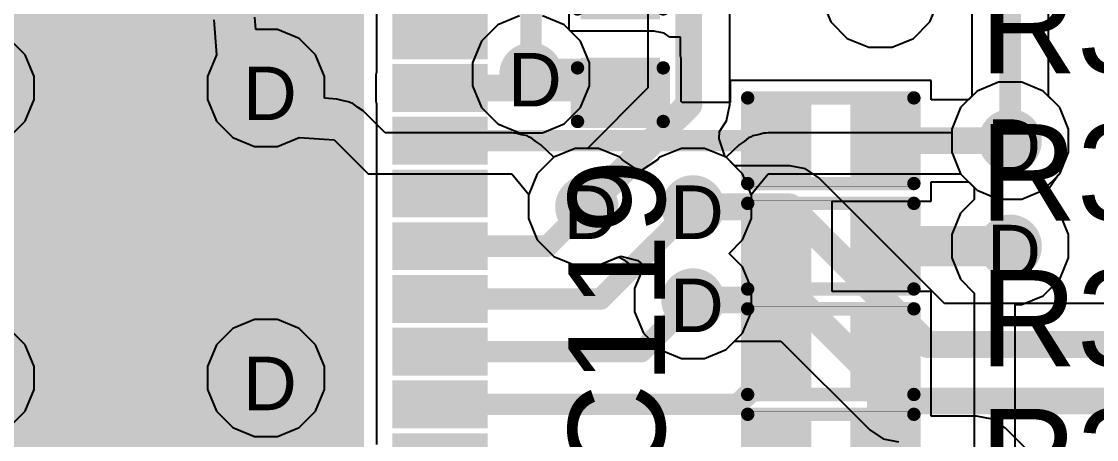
# Model space of a CAD drawing. Header units: inches. Extents: x -11 to 5428, y 0 to 5423.
# Drawn here: x 202.64 to 212.83, y 40.27 to 44.24 of the extents above; entities that cross this region are included whole.
import ezdxf

# ---------------------------------------------------------------- set-up
doc = ezdxf.new("R2010")
doc.units = ezdxf.units.IN
for name, color, linetype in [('Bottom Layer', 5, 'Continuous'), ('Drill Drawing', 1, 'Continuous'), ('GND', 16, 'Continuous'), ('PWR', 76, 'Continuous'), ('Top Layer', 1, 'Continuous'), ('Top Overlay', 2, 'Continuous'), ('Top Paste', 8, 'Continuous'), ('Top Solder', 216, 'Continuous'), ('Via Holes', 16, 'Continuous')]:
    doc.layers.add(name, color=color, linetype=linetype)
doc.styles.add('Arial', font='', dxfattribs={"height": 0.2})
doc.styles.get('Arial').set_extended_font_data('Arial')

# ---------------------------------------------------------------- blocks, each defined once
blk = doc.blocks.new('C___0402_309')
at = {"layer": 'Top Layer'}
for points in [[(-0.698, -0.318), (-0.698, 0.318), (-0.241, 0.318), (-0.241, -0.318)], [(0.241, -0.318), (0.241, 0.318), (0.699, 0.318), (0.699, -0.318)]]:
    blk.add_hatch(color=1, dxfattribs=at).paths.add_polyline_path(points)
at = {"layer": 'Top Paste'}
for points in [[(-0.698, -0.318), (-0.698, 0.318), (-0.241, 0.318), (-0.241, -0.318)], [(0.241, -0.318), (0.241, 0.318), (0.699, 0.318), (0.699, -0.318)]]:
    blk.add_hatch(color=8, dxfattribs=at).paths.add_polyline_path(points)
at = {"layer": 'Top Solder'}
for points in [[(-0.758, -0.377), (-0.758, 0.377), (-0.181, 0.377), (-0.181, -0.377)], [(0.181, -0.377), (0.181, 0.377), (0.759, 0.377), (0.759, -0.377)]]:
    blk.add_hatch(color=216, dxfattribs=at).paths.add_polyline_path(points)
at = {"layer": 'Top Overlay'}
for points in [[(-0.787, 0.406, 0.127, 0.127, 0), (-0.279, 0.406, 0.127, 0.127, 0)], [(-0.787, 0.406, 0.127, 0.127, 0), (-0.787, -0.406, 0.127, 0.127, 0)], [(0.279, 0.406, 0.127, 0.127, 0), (0.787, 0.406, 0.127, 0.127, 0)], [(0.787, 0.406, 0.127, 0.127, 0), (0.787, -0.406, 0.127, 0.127, 0)], [(-0.787, -0.406, 0.127, 0.127, 0), (-0.279, -0.406, 0.127, 0.127, 0)], [(0.279, -0.406, 0.127, 0.127, 0), (0.787, -0.406, 0.127, 0.127, 0)]]:
    blk.add_lwpolyline(points, format="xyseb", dxfattribs=at)
for points in [[(-0.819, 0.406, 0.0635, 0.0635, 1), (-0.756, 0.406, 0.0635, 0.0635, 1)], [(-0.819, 0.406, 0.0635, 0.0635, 1), (-0.756, 0.406, 0.0635, 0.0635, 1)], [(-0.311, 0.406, 0.0635, 0.0635, 1), (-0.248, 0.406, 0.0635, 0.0635, 1)], [(0.248, 0.406, 0.0635, 0.0635, 1), (0.311, 0.406, 0.0635, 0.0635, 1)], [(0.756, 0.406, 0.0635, 0.0635, 1), (0.819, 0.406, 0.0635, 0.0635, 1)], [(0.756, 0.406, 0.0635, 0.0635, 1), (0.819, 0.406, 0.0635, 0.0635, 1)], [(-0.819, -0.406, 0.0635, 0.0635, 1), (-0.756, -0.406, 0.0635, 0.0635, 1)], [(-0.819, -0.406, 0.0635, 0.0635, 1), (-0.756, -0.406, 0.0635, 0.0635, 1)], [(-0.311, -0.406, 0.0635, 0.0635, 1), (-0.248, -0.406, 0.0635, 0.0635, 1)], [(0.248, -0.406, 0.0635, 0.0635, 1), (0.311, -0.406, 0.0635, 0.0635, 1)], [(0.756, -0.406, 0.0635, 0.0635, 1), (0.819, -0.406, 0.0635, 0.0635, 1)], [(0.756, -0.406, 0.0635, 0.0635, 1), (0.819, -0.406, 0.0635, 0.0635, 1)]]:
    blk.add_lwpolyline(points, format="xyseb", close=True, dxfattribs=at)
blk = doc.blocks.new('R___0402_343')
at = {"layer": 'Top Layer'}
for points in [[(-0.699, -0.318), (-0.699, 0.317), (-0.241, 0.317), (-0.241, -0.318)], [(0.241, -0.318), (0.241, 0.317), (0.699, 0.317), (0.699, -0.318)]]:
    blk.add_hatch(color=1, dxfattribs=at).paths.add_polyline_path(points)
at = {"layer": 'Top Paste'}
for points in [[(-0.699, -0.318), (-0.699, 0.317), (-0.241, 0.317), (-0.241, -0.318)], [(0.241, -0.318), (0.241, 0.317), (0.699, 0.317), (0.699, -0.318)]]:
    blk.add_hatch(color=8, dxfattribs=at).paths.add_polyline_path(points)
at = {"layer": 'Top Solder'}
for points in [[(-0.754, -0.373), (-0.754, 0.372), (-0.186, 0.372), (-0.186, -0.373)], [(0.186, -0.373), (0.186, 0.372), (0.754, 0.372), (0.754, -0.373)]]:
    blk.add_hatch(color=216, dxfattribs=at).paths.add_polyline_path(points)
at = {"layer": 'Top Overlay'}
for points in [[(0.787, 0.406, 0.127, 0.127, 0), (-0.787, 0.406, 0.127, 0.127, 0)], [(-0.787, 0.406, 0.127, 0.127, 0), (-0.787, -0.406, 0.127, 0.127, 0)], [(0.787, 0.406, 0.127, 0.127, 0), (0.787, -0.406, 0.127, 0.127, 0)], [(0.787, -0.406, 0.127, 0.127, 0), (-0.787, -0.406, 0.127, 0.127, 0)], [(0.813, -0.432, 0.00323, 0.00323, 0), (-0.813, -0.432, 0.00323, 0.00323, 0)]]:
    blk.add_lwpolyline(points, format="xyseb", dxfattribs=at)
for points in [[(-0.819, 0.406, 0.0635, 0.0635, 1), (-0.756, 0.406, 0.0635, 0.0635, 1)], [(-0.819, 0.406, 0.0635, 0.0635, 1), (-0.756, 0.406, 0.0635, 0.0635, 1)], [(0.756, 0.406, 0.0635, 0.0635, 1), (0.819, 0.406, 0.0635, 0.0635, 1)], [(0.756, 0.406, 0.0635, 0.0635, 1), (0.819, 0.406, 0.0635, 0.0635, 1)], [(-0.819, -0.406, 0.0635, 0.0635, 1), (-0.756, -0.406, 0.0635, 0.0635, 1)], [(-0.819, -0.406, 0.0635, 0.0635, 1), (-0.756, -0.406, 0.0635, 0.0635, 1)], [(0.756, -0.406, 0.0635, 0.0635, 1), (0.819, -0.406, 0.0635, 0.0635, 1)], [(0.756, -0.406, 0.0635, 0.0635, 1), (0.819, -0.406, 0.0635, 0.0635, 1)], [(-0.814, -0.432, 0.00161, 0.00161, 1), (-0.812, -0.432, 0.00161, 0.00161, 1)], [(0.812, -0.432, 0.00161, 0.00161, 1), (0.814, -0.432, 0.00161, 0.00161, 1)]]:
    blk.add_lwpolyline(points, format="xyseb", close=True, dxfattribs=at)
blk = doc.blocks.new('R___0402_346')
at = {"layer": 'Top Layer'}
for points in [[(-0.699, -0.318), (-0.699, 0.318), (-0.241, 0.318), (-0.241, -0.318)], [(0.241, -0.318), (0.241, 0.318), (0.699, 0.318), (0.699, -0.318)]]:
    blk.add_hatch(color=1, dxfattribs=at).paths.add_polyline_path(points)
at = {"layer": 'Top Paste'}
for points in [[(-0.699, -0.318), (-0.699, 0.318), (-0.241, 0.318), (-0.241, -0.318)], [(0.241, -0.318), (0.241, 0.318), (0.699, 0.318), (0.699, -0.318)]]:
    blk.add_hatch(color=8, dxfattribs=at).paths.add_polyline_path(points)
at = {"layer": 'Top Solder'}
for points in [[(-0.754, -0.373), (-0.754, 0.373), (-0.186, 0.373), (-0.186, -0.373)], [(0.186, -0.373), (0.186, 0.373), (0.754, 0.373), (0.754, -0.373)]]:
    blk.add_hatch(color=216, dxfattribs=at).paths.add_polyline_path(points)
at = {"layer": 'Top Overlay'}
for points in [[(0.787, 0.406, 0.127, 0.127, 0), (-0.787, 0.406, 0.127, 0.127, 0)], [(-0.787, 0.406, 0.127, 0.127, 0), (-0.787, -0.406, 0.127, 0.127, 0)], [(0.787, 0.406, 0.127, 0.127, 0), (0.787, -0.406, 0.127, 0.127, 0)], [(0.787, -0.406, 0.127, 0.127, 0), (-0.787, -0.406, 0.127, 0.127, 0)], [(0.813, -0.432, 0.00323, 0.00323, 0), (-0.813, -0.432, 0.00323, 0.00323, 0)]]:
    blk.add_lwpolyline(points, format="xyseb", dxfattribs=at)
for points in [[(-0.819, 0.406, 0.0635, 0.0635, 1), (-0.756, 0.406, 0.0635, 0.0635, 1)], [(-0.819, 0.406, 0.0635, 0.0635, 1), (-0.756, 0.406, 0.0635, 0.0635, 1)], [(0.756, 0.406, 0.0635, 0.0635, 1), (0.819, 0.406, 0.0635, 0.0635, 1)], [(0.756, 0.406, 0.0635, 0.0635, 1), (0.819, 0.406, 0.0635, 0.0635, 1)], [(-0.819, -0.406, 0.0635, 0.0635, 1), (-0.756, -0.406, 0.0635, 0.0635, 1)], [(-0.819, -0.406, 0.0635, 0.0635, 1), (-0.756, -0.406, 0.0635, 0.0635, 1)], [(0.756, -0.406, 0.0635, 0.0635, 1), (0.819, -0.406, 0.0635, 0.0635, 1)], [(0.756, -0.406, 0.0635, 0.0635, 1), (0.819, -0.406, 0.0635, 0.0635, 1)], [(-0.814, -0.432, 0.00161, 0.00161, 1), (-0.812, -0.432, 0.00161, 0.00161, 1)], [(0.812, -0.432, 0.00161, 0.00161, 1), (0.814, -0.432, 0.00161, 0.00161, 1)]]:
    blk.add_lwpolyline(points, format="xyseb", close=True, dxfattribs=at)
blk = doc.blocks.new('R___0402_347')
at = {"layer": 'Top Layer'}
for points in [[(-0.699, -0.317), (-0.699, 0.318), (-0.241, 0.318), (-0.241, -0.317)], [(0.241, -0.317), (0.241, 0.318), (0.699, 0.318), (0.699, -0.317)]]:
    blk.add_hatch(color=1, dxfattribs=at).paths.add_polyline_path(points)
at = {"layer": 'Top Paste'}
for points in [[(-0.699, -0.317), (-0.699, 0.318), (-0.241, 0.318), (-0.241, -0.317)], [(0.241, -0.317), (0.241, 0.318), (0.699, 0.318), (0.699, -0.317)]]:
    blk.add_hatch(color=8, dxfattribs=at).paths.add_polyline_path(points)
at = {"layer": 'Top Solder'}
for points in [[(-0.754, -0.372), (-0.754, 0.373), (-0.186, 0.373), (-0.186, -0.372)], [(0.186, -0.372), (0.186, 0.373), (0.754, 0.373), (0.754, -0.372)]]:
    blk.add_hatch(color=216, dxfattribs=at).paths.add_polyline_path(points)
at = {"layer": 'Top Overlay'}
for points in [[(0.787, 0.406, 0.127, 0.127, 0), (-0.787, 0.406, 0.127, 0.127, 0)], [(-0.787, 0.406, 0.127, 0.127, 0), (-0.787, -0.406, 0.127, 0.127, 0)], [(0.787, 0.406, 0.127, 0.127, 0), (0.787, -0.406, 0.127, 0.127, 0)], [(0.787, -0.406, 0.127, 0.127, 0), (-0.787, -0.406, 0.127, 0.127, 0)], [(0.813, -0.432, 0.00323, 0.00323, 0), (-0.813, -0.432, 0.00323, 0.00323, 0)]]:
    blk.add_lwpolyline(points, format="xyseb", dxfattribs=at)
for points in [[(-0.819, 0.406, 0.0635, 0.0635, 1), (-0.756, 0.406, 0.0635, 0.0635, 1)], [(-0.819, 0.406, 0.0635, 0.0635, 1), (-0.756, 0.406, 0.0635, 0.0635, 1)], [(0.756, 0.406, 0.0635, 0.0635, 1), (0.819, 0.406, 0.0635, 0.0635, 1)], [(0.756, 0.406, 0.0635, 0.0635, 1), (0.819, 0.406, 0.0635, 0.0635, 1)], [(-0.819, -0.406, 0.0635, 0.0635, 1), (-0.756, -0.406, 0.0635, 0.0635, 1)], [(-0.819, -0.406, 0.0635, 0.0635, 1), (-0.756, -0.406, 0.0635, 0.0635, 1)], [(0.756, -0.406, 0.0635, 0.0635, 1), (0.819, -0.406, 0.0635, 0.0635, 1)], [(0.756, -0.406, 0.0635, 0.0635, 1), (0.819, -0.406, 0.0635, 0.0635, 1)], [(-0.814, -0.432, 0.00161, 0.00161, 1), (-0.812, -0.432, 0.00161, 0.00161, 1)], [(0.812, -0.432, 0.00161, 0.00161, 1), (0.814, -0.432, 0.00161, 0.00161, 1)]]:
    blk.add_lwpolyline(points, format="xyseb", close=True, dxfattribs=at)
blk = doc.blocks.new('R___0402_358')
at = {"layer": 'Top Layer'}
for points in [[(-0.699, -0.318), (-0.699, 0.317), (-0.241, 0.317), (-0.241, -0.318)], [(0.241, -0.318), (0.241, 0.317), (0.699, 0.317), (0.699, -0.318)]]:
    blk.add_hatch(color=1, dxfattribs=at).paths.add_polyline_path(points)
at = {"layer": 'Top Paste'}
for points in [[(-0.699, -0.318), (-0.699, 0.317), (-0.241, 0.317), (-0.241, -0.318)], [(0.241, -0.318), (0.241, 0.317), (0.699, 0.317), (0.699, -0.318)]]:
    blk.add_hatch(color=8, dxfattribs=at).paths.add_polyline_path(points)
at = {"layer": 'Top Solder'}
for points in [[(-0.754, -0.373), (-0.754, 0.372), (-0.186, 0.372), (-0.186, -0.373)], [(0.186, -0.373), (0.186, 0.372), (0.754, 0.372), (0.754, -0.373)]]:
    blk.add_hatch(color=216, dxfattribs=at).paths.add_polyline_path(points)
at = {"layer": 'Top Overlay'}
for points in [[(-0.787, 0.406, 0.127, 0.127, 0), (0.787, 0.406, 0.127, 0.127, 0)], [(-0.787, -0.406, 0.127, 0.127, 0), (-0.787, 0.406, 0.127, 0.127, 0)], [(0.787, -0.406, 0.127, 0.127, 0), (0.787, 0.406, 0.127, 0.127, 0)], [(-0.787, -0.406, 0.127, 0.127, 0), (0.787, -0.406, 0.127, 0.127, 0)], [(-0.813, -0.432, 0.00323, 0.00323, 0), (0.813, -0.432, 0.00323, 0.00323, 0)]]:
    blk.add_lwpolyline(points, format="xyseb", dxfattribs=at)
for points in [[(-0.819, 0.406, 0.0635, 0.0635, 1), (-0.756, 0.406, 0.0635, 0.0635, 1)], [(-0.819, 0.406, 0.0635, 0.0635, 1), (-0.756, 0.406, 0.0635, 0.0635, 1)], [(0.756, 0.406, 0.0635, 0.0635, 1), (0.819, 0.406, 0.0635, 0.0635, 1)], [(0.756, 0.406, 0.0635, 0.0635, 1), (0.819, 0.406, 0.0635, 0.0635, 1)], [(-0.819, -0.406, 0.0635, 0.0635, 1), (-0.756, -0.406, 0.0635, 0.0635, 1)], [(-0.819, -0.406, 0.0635, 0.0635, 1), (-0.756, -0.406, 0.0635, 0.0635, 1)], [(0.756, -0.406, 0.0635, 0.0635, 1), (0.819, -0.406, 0.0635, 0.0635, 1)], [(0.756, -0.406, 0.0635, 0.0635, 1), (0.819, -0.406, 0.0635, 0.0635, 1)], [(-0.814, -0.432, 0.00161, 0.00161, 1), (-0.812, -0.432, 0.00161, 0.00161, 1)], [(0.812, -0.432, 0.00161, 0.00161, 1), (0.814, -0.432, 0.00161, 0.00161, 1)]]:
    blk.add_lwpolyline(points, format="xyseb", close=True, dxfattribs=at)
blk = doc.blocks.new('QFN_64_EP_9_9__363')
at = {"layer": 'Top Layer'}
for points in [[(3.575, -3.575), (-3.575, -3.575), (-3.575, 3.575), (3.575, 3.575)], [(-4.75, 0.375), (-4.05, 0.375), (-4.05, 0.125), (-4.75, 0.125)], [(-4.75, -0.125), (-4.05, -0.125), (-4.05, -0.375), (-4.75, -0.375)], [(-4.75, -0.625), (-4.05, -0.625), (-4.05, -0.875), (-4.75, -0.875)], [(-4.75, -1.125), (-4.05, -1.125), (-4.05, -1.375), (-4.75, -1.375)], [(-4.75, -1.625), (-4.05, -1.625), (-4.05, -1.875), (-4.75, -1.875)], [(-4.75, -2.125), (-4.05, -2.125), (-4.05, -2.375), (-4.75, -2.375)], [(-4.75, -2.625), (-4.05, -2.625), (-4.05, -2.875), (-4.75, -2.875)], [(-4.75, -3.125), (-4.05, -3.125), (-4.05, -3.375), (-4.75, -3.375)]]:
    blk.add_hatch(color=1, dxfattribs=at).paths.add_polyline_path(points)
at = {"layer": 'Top Paste'}
for points in [[(3.575, -3.575), (-3.575, -3.575), (-3.575, 3.575), (3.575, 3.575)], [(-4.75, 0.375), (-4.05, 0.375), (-4.05, 0.125), (-4.75, 0.125)], [(-4.75, -0.125), (-4.05, -0.125), (-4.05, -0.375), (-4.75, -0.375)], [(-4.75, -0.625), (-4.05, -0.625), (-4.05, -0.875), (-4.75, -0.875)], [(-4.75, -1.125), (-4.05, -1.125), (-4.05, -1.375), (-4.75, -1.375)], [(-4.75, -1.625), (-4.05, -1.625), (-4.05, -1.875), (-4.75, -1.875)], [(-4.75, -2.125), (-4.05, -2.125), (-4.05, -2.375), (-4.75, -2.375)], [(-4.75, -2.625), (-4.05, -2.625), (-4.05, -2.875), (-4.75, -2.875)], [(-4.75, -3.125), (-4.05, -3.125), (-4.05, -3.375), (-4.75, -3.375)]]:
    blk.add_hatch(color=8, dxfattribs=at).paths.add_polyline_path(points)
at = {"layer": 'Top Solder'}
for points in [[(3.677, -3.677), (-3.677, -3.677), (-3.677, 3.677), (3.677, 3.677)], [(-4.852, 0.977), (-3.948, 0.977), (-3.948, 0.523), (-4.852, 0.523)], [(-4.852, 0.477), (-3.948, 0.477), (-3.948, 0.023), (-4.852, 0.023)], [(-4.852, -0.023), (-3.948, -0.023), (-3.948, -0.477), (-4.852, -0.477)], [(-4.852, -0.523), (-3.948, -0.523), (-3.948, -0.977), (-4.852, -0.977)], [(-4.852, -1.023), (-3.948, -1.023), (-3.948, -1.477), (-4.852, -1.477)], [(-4.852, -1.523), (-3.948, -1.523), (-3.948, -1.977), (-4.852, -1.977)], [(-4.852, -2.023), (-3.948, -2.023), (-3.948, -2.477), (-4.852, -2.477)], [(-4.852, -2.523), (-3.948, -2.523), (-3.948, -2.977), (-4.852, -2.977)], [(-4.852, -3.023), (-3.948, -3.023), (-3.948, -3.477), (-4.852, -3.477)]]:
    blk.add_hatch(color=216, dxfattribs=at).paths.add_polyline_path(points)

msp = doc.modelspace()

# ---------------------------------------------------------------- hatches: boundary and pattern name
at = {"layer": 'Bottom Layer'}
h = msp.add_hatch(color=5, dxfattribs=at)
edge = h.paths.add_edge_path()
edge.add_arc((207.468, 43.737), 0.3, 0, 360)
h = msp.add_hatch(color=5, dxfattribs=at)
edge = h.paths.add_edge_path()
edge.add_arc((204.957, 43.607), 0.3, 0, 360)
h = msp.add_hatch(color=5, dxfattribs=at)
edge = h.paths.add_edge_path()
edge.add_arc((212.009, 43.107), 0.3, 0, 360)
h = msp.add_hatch(color=5, dxfattribs=at)
edge = h.paths.add_edge_path()
edge.add_arc((207.997, 42.48), 0.3, 0, 360)
h = msp.add_hatch(color=5, dxfattribs=at)
edge = h.paths.add_edge_path()
edge.add_arc((209.003, 42.48), 0.3, 0, 360)
h = msp.add_hatch(color=5, dxfattribs=at)
edge = h.paths.add_edge_path()
edge.add_arc((212.009, 42.107), 0.3, 0, 360)
h = msp.add_hatch(color=5, dxfattribs=at)
edge = h.paths.add_edge_path()
edge.add_arc((209.003, 41.597), 0.3, 0, 360)
h = msp.add_hatch(color=5, dxfattribs=at)
edge = h.paths.add_edge_path()
edge.add_arc((204.957, 40.857), 0.3, 0, 360)
at = {"layer": 'GND'}
h = msp.add_hatch(color=16, dxfattribs=at)
edge = h.paths.add_edge_path()
edge.add_arc((207.468, 43.737), 0.3, 0, 360)
h = msp.add_hatch(color=16, dxfattribs=at)
edge = h.paths.add_edge_path()
edge.add_arc((204.957, 43.607), 0.3, 0, 360)
h = msp.add_hatch(color=16, dxfattribs=at)
edge = h.paths.add_edge_path()
edge.add_arc((212.009, 43.107), 0.3, 0, 360)
h = msp.add_hatch(color=16, dxfattribs=at)
edge = h.paths.add_edge_path()
edge.add_arc((207.997, 42.48), 0.3, 0, 360)
h = msp.add_hatch(color=16, dxfattribs=at)
edge = h.paths.add_edge_path()
edge.add_arc((209.003, 42.48), 0.3, 0, 360)
h = msp.add_hatch(color=16, dxfattribs=at)
edge = h.paths.add_edge_path()
edge.add_arc((212.009, 42.107), 0.3, 0, 360)
h = msp.add_hatch(color=16, dxfattribs=at)
edge = h.paths.add_edge_path()
edge.add_arc((209.003, 41.597), 0.3, 0, 360)
h = msp.add_hatch(color=16, dxfattribs=at)
edge = h.paths.add_edge_path()
edge.add_arc((204.957, 40.857), 0.3, 0, 360)
at = {"layer": 'PWR'}
h = msp.add_hatch(color=76, dxfattribs=at)
edge = h.paths.add_edge_path()
edge.add_arc((207.468, 43.737), 0.3, 0, 360)
h = msp.add_hatch(color=76, dxfattribs=at)
edge = h.paths.add_edge_path()
edge.add_arc((204.957, 43.607), 0.3, 0, 360)
h = msp.add_hatch(color=76, dxfattribs=at)
edge = h.paths.add_edge_path()
edge.add_arc((212.009, 43.107), 0.3, 0, 360)
h = msp.add_hatch(color=76, dxfattribs=at)
edge = h.paths.add_edge_path()
edge.add_arc((207.997, 42.48), 0.3, 0, 360)
h = msp.add_hatch(color=76, dxfattribs=at)
edge = h.paths.add_edge_path()
edge.add_arc((209.003, 42.48), 0.3, 0, 360)
h = msp.add_hatch(color=76, dxfattribs=at)
edge = h.paths.add_edge_path()
edge.add_arc((212.009, 42.107), 0.3, 0, 360)
h = msp.add_hatch(color=76, dxfattribs=at)
edge = h.paths.add_edge_path()
edge.add_arc((209.003, 41.597), 0.3, 0, 360)
h = msp.add_hatch(color=76, dxfattribs=at)
edge = h.paths.add_edge_path()
edge.add_arc((204.957, 40.857), 0.3, 0, 360)
at = {"layer": 'Top Layer'}
h = msp.add_hatch(color=1, dxfattribs=at)
edge = h.paths.add_edge_path()
edge.add_arc((207.468, 43.737), 0.3, 0, 360)
h = msp.add_hatch(color=1, dxfattribs=at)
edge = h.paths.add_edge_path()
edge.add_arc((204.957, 43.607), 0.3, 0, 360)
for points in [[(207.227, 43.48), (208.632, 43.48), (208.632, 43.886), (207.227, 43.886)], [(207.232, 43.482), (208.493, 43.482), (208.493, 43.886), (207.232, 43.886)], [(206.257, 43.482), (208.315, 43.482), (208.315, 43.732), (206.257, 43.732)]]:
    msp.add_hatch(color=1, dxfattribs=at).paths.add_polyline_path(points)
h = msp.add_hatch(color=1, dxfattribs=at)
edge = h.paths.add_edge_path()
edge.add_arc((212.009, 43.107), 0.3, 0, 360)
h = msp.add_hatch(color=1, dxfattribs=at)
edge = h.paths.add_edge_path()
edge.add_arc((207.997, 42.48), 0.3, 0, 360)
h = msp.add_hatch(color=1, dxfattribs=at)
edge = h.paths.add_edge_path()
edge.add_arc((209.003, 42.48), 0.3, 0, 360)
h = msp.add_hatch(color=1, dxfattribs=at)
edge = h.paths.add_edge_path()
edge.add_arc((212.009, 42.107), 0.3, 0, 360)
h = msp.add_hatch(color=1, dxfattribs=at)
edge = h.paths.add_edge_path()
edge.add_arc((209.003, 41.597), 0.3, 0, 360)
h = msp.add_hatch(color=1, dxfattribs=at)
edge = h.paths.add_edge_path()
edge.add_arc((204.957, 40.857), 0.3, 0, 360)
at = {"layer": 'Via Holes'}
h = msp.add_hatch(color=7, dxfattribs=at)
edge = h.paths.add_edge_path()
edge.add_arc((207.468, 43.737), 0.15, 0, 360)
h = msp.add_hatch(color=7, dxfattribs=at)
edge = h.paths.add_edge_path()
edge.add_arc((204.957, 43.607), 0.15, 0, 360)
h = msp.add_hatch(color=7, dxfattribs=at)
edge = h.paths.add_edge_path()
edge.add_arc((212.009, 43.107), 0.15, 0, 360)
h = msp.add_hatch(color=7, dxfattribs=at)
edge = h.paths.add_edge_path()
edge.add_arc((207.997, 42.48), 0.15, 0, 360)
h = msp.add_hatch(color=7, dxfattribs=at)
edge = h.paths.add_edge_path()
edge.add_arc((209.003, 42.48), 0.15, 0, 360)
h = msp.add_hatch(color=7, dxfattribs=at)
edge = h.paths.add_edge_path()
edge.add_arc((212.009, 42.107), 0.15, 0, 360)
h = msp.add_hatch(color=7, dxfattribs=at)
edge = h.paths.add_edge_path()
edge.add_arc((209.003, 41.597), 0.15, 0, 360)
h = msp.add_hatch(color=7, dxfattribs=at)
edge = h.paths.add_edge_path()
edge.add_arc((204.957, 40.857), 0.15, 0, 360)

# ---------------------------------------------------------------- linework, layer by layer
at = {"layer": 'Bottom Layer'}
for p, q in [((212.371, 43.528), (212.371, 45.31)), ((211.646, 45.16), (211.646, 43.528)), ((208.575, 44.913), (208.575, 43.607)), ((209.352, 43.446), (209.352, 44.913)), ((207.358, 44.291), (207.154, 44.207)), ((207.782, 44.207), (207.578, 44.291)), ((207.154, 44.207), (206.998, 44.051)), ((207.938, 44.051), (207.782, 44.207)), ((206.998, 44.051), (206.914, 43.847)), ((208.022, 43.847), (207.938, 44.051)), ((206.914, 43.847), (206.914, 43.627)), ((208.022, 43.627), (208.022, 43.847)), ((206.914, 43.627), (206.998, 43.423)), ((207.938, 43.423), (208.022, 43.627)), ((208.575, 43.607), (208.002, 43.034)), ((211.646, 43.528), (211.539, 43.421)), ((212.478, 43.421), (212.371, 43.528)), ((206.998, 43.423), (207.154, 43.267)), ((207.782, 43.267), (207.938, 43.423)), ((209.322, 43.297), (209.352, 43.446)), ((211.539, 43.421), (211.455, 43.217)), ((212.563, 43.217), (212.478, 43.421)), ((209.254, 43.196), (209.322, 43.297)), ((207.154, 43.267), (207.358, 43.183)), ((207.578, 43.183), (207.782, 43.267)), ((209.252, 43.126), (209.254, 43.196)), ((211.455, 43.217), (211.455, 42.997)), ((212.563, 42.997), (212.563, 43.217)), ((207.358, 43.183), (207.578, 43.183)), ((209.308, 42.954), (209.252, 43.126)), ((207.887, 43.034), (207.683, 42.95)), ((208.002, 43.034), (207.887, 43.034)), ((211.455, 42.997), (211.539, 42.793)), ((212.478, 42.793), (212.563, 42.997)), ((207.683, 42.95), (207.528, 42.794)), ((209.317, 42.95), (209.308, 42.954)), ((209.398, 42.868), (209.317, 42.95)), ((207.528, 42.794), (207.443, 42.59)), ((209.92, 42.868), (209.398, 42.868)), ((210.069, 42.839), (209.92, 42.868)), ((210.195, 42.755), (210.069, 42.839)), ((211.539, 42.793), (211.695, 42.637)), ((212.322, 42.637), (212.478, 42.793)), ((211.386, 41.564), (210.195, 42.755)), ((207.443, 42.59), (207.443, 42.37)), ((211.695, 42.637), (211.898, 42.553)), ((212.119, 42.553), (212.322, 42.637)), ((211.898, 42.553), (212.119, 42.553)), ((207.443, 42.37), (207.528, 42.166)), ((207.528, 42.166), (207.683, 42.01)), ((207.683, 42.01), (207.887, 41.926)), ((208.107, 41.926), (208.311, 42.01)), ((208.311, 42.01), (208.32, 42.012)), ((208.32, 42.012), (208.479, 41.972)), ((208.479, 41.972), (208.531, 41.928)), ((207.887, 41.926), (208.107, 41.926)), ((208.534, 41.91), (208.449, 41.707)), ((208.531, 41.928), (208.534, 41.91)), ((208.449, 41.707), (208.449, 41.486)), ((216.429, 41.564), (211.386, 41.564)), ((208.449, 41.486), (208.534, 41.283)), ((208.534, 41.283), (208.689, 41.127)), ((209.317, 41.127), (209.398, 41.208)), ((209.398, 41.208), (209.835, 41.208)), ((209.835, 41.208), (210.678, 40.365)), ((208.689, 41.127), (208.893, 41.043)), ((209.113, 41.043), (209.317, 41.127)), ((208.893, 41.043), (209.113, 41.043)), ((210.678, 40.365), (210.804, 40.281)), ((210.804, 40.281), (210.952, 40.252))]:
    msp.add_line(p, q, dxfattribs=at)
for points in [[(208.963, 43.446, 0.254, 0.254, 0), (208.963, 45.308, 0.254, 0.254, 0)], [(212.009, 43.107, 0.203, 0.203, 0), (212.009, 45.31, 0.203, 0.203, 0)], [(207.997, 42.48, 0.254, 0.254, 0), (208.963, 43.446, 0.254, 0.254, 0)], [(209.003, 42.48, 0.254, 0.254, 0), (209.92, 42.48, 0.254, 0.254, 0)], [(209.92, 42.48, 0.254, 0.254, 0), (211.225, 41.175, 0.254, 0.254, 0)], [(209.003, 41.597, 0.254, 0.254, 0), (209.996, 41.597, 0.254, 0.254, 0)], [(209.996, 41.597, 0.254, 0.254, 0), (210.952, 40.64, 0.254, 0.254, 0)], [(211.225, 41.175, 0.254, 0.254, 0), (216.824, 41.175, 0.254, 0.254, 0)], [(210.952, 40.64, 0.254, 0.254, 0), (214.249, 40.64, 0.254, 0.254, 0)]]:
    msp.add_lwpolyline(points, format="xyseb", dxfattribs=at)
for points in [[(208.9, 43.446, 0.127, 0.127, 1), (209.027, 43.446, 0.127, 0.127, 1)], [(208.9, 43.446, 0.127, 0.127, 1), (209.027, 43.446, 0.127, 0.127, 1)], [(211.958, 43.107, 0.102, 0.102, 1), (212.059, 43.107, 0.102, 0.102, 1)], [(207.934, 42.48, 0.127, 0.127, 1), (208.061, 42.48, 0.127, 0.127, 1)], [(208.94, 42.48, 0.127, 0.127, 1), (209.067, 42.48, 0.127, 0.127, 1)], [(209.857, 42.48, 0.127, 0.127, 1), (209.984, 42.48, 0.127, 0.127, 1)], [(209.857, 42.48, 0.127, 0.127, 1), (209.984, 42.48, 0.127, 0.127, 1)], [(208.94, 41.597, 0.127, 0.127, 1), (209.067, 41.597, 0.127, 0.127, 1)], [(209.932, 41.597, 0.127, 0.127, 1), (210.059, 41.597, 0.127, 0.127, 1)], [(209.932, 41.597, 0.127, 0.127, 1), (210.059, 41.597, 0.127, 0.127, 1)], [(211.162, 41.175, 0.127, 0.127, 1), (211.289, 41.175, 0.127, 0.127, 1)], [(211.162, 41.175, 0.127, 0.127, 1), (211.289, 41.175, 0.127, 0.127, 1)], [(210.889, 40.64, 0.127, 0.127, 1), (211.016, 40.64, 0.127, 0.127, 1)], [(210.889, 40.64, 0.127, 0.127, 1), (211.016, 40.64, 0.127, 0.127, 1)]]:
    msp.add_lwpolyline(points, format="xyseb", close=True, dxfattribs=at)
at = {"layer": 'GND'}
for p, q in [((207.358, 44.291), (207.154, 44.207)), ((207.782, 44.207), (207.578, 44.291)), ((207.154, 44.207), (206.998, 44.051)), ((207.938, 44.051), (207.782, 44.207)), ((206.998, 44.051), (206.914, 43.847)), ((208.022, 43.847), (207.938, 44.051)), ((206.914, 43.847), (206.914, 43.627)), ((208.022, 43.627), (208.022, 43.847)), ((206.914, 43.627), (206.998, 43.423)), ((207.938, 43.423), (208.022, 43.627)), ((211.898, 43.661), (211.695, 43.577)), ((212.119, 43.661), (211.898, 43.661)), ((212.322, 43.577), (212.119, 43.661)), ((211.695, 43.577), (211.539, 43.421)), ((212.478, 43.421), (212.322, 43.577)), ((206.998, 43.423), (207.154, 43.267)), ((207.782, 43.267), (207.938, 43.423)), ((211.539, 43.421), (211.455, 43.217)), ((212.563, 43.217), (212.478, 43.421)), ((207.154, 43.267), (207.358, 43.183)), ((207.578, 43.183), (207.782, 43.267)), ((211.455, 43.217), (211.455, 42.997)), ((212.563, 42.997), (212.563, 43.217)), ((207.358, 43.183), (207.578, 43.183)), ((207.887, 43.034), (207.683, 42.95)), ((208.107, 43.034), (207.887, 43.034)), ((208.311, 42.95), (208.107, 43.034)), ((208.893, 43.034), (208.689, 42.95)), ((209.113, 43.034), (208.893, 43.034)), ((209.317, 42.95), (209.113, 43.034)), ((211.455, 42.997), (211.539, 42.793)), ((212.478, 42.793), (212.563, 42.997)), ((207.683, 42.95), (207.528, 42.794)), ((208.334, 42.926), (208.311, 42.95)), ((208.5, 42.816), (208.334, 42.926)), ((208.666, 42.926), (208.5, 42.816)), ((208.689, 42.95), (208.666, 42.926)), ((209.473, 42.794), (209.317, 42.95)), ((207.528, 42.794), (207.443, 42.59)), ((209.557, 42.59), (209.473, 42.794)), ((211.539, 42.793), (211.695, 42.637)), ((212.322, 42.637), (212.478, 42.793)), ((207.443, 42.59), (207.443, 42.37)), ((209.557, 42.37), (209.557, 42.59)), ((211.695, 42.637), (211.898, 42.553)), ((212.119, 42.553), (212.322, 42.637)), ((211.898, 42.553), (212.119, 42.553)), ((207.443, 42.37), (207.528, 42.166)), ((209.473, 42.166), (209.557, 42.37)), ((207.528, 42.166), (207.683, 42.01)), ((209.345, 42.038), (209.473, 42.166)), ((207.683, 42.01), (207.887, 41.926)), ((208.107, 41.926), (208.298, 42.005)), ((208.298, 42.005), (208.345, 41.982)), ((208.345, 41.982), (208.508, 41.848)), ((209.473, 41.91), (209.345, 42.038)), ((207.887, 41.926), (208.107, 41.926)), ((209.557, 41.707), (209.473, 41.91)), ((208.508, 41.848), (208.449, 41.707)), ((208.449, 41.707), (208.449, 41.486)), ((209.557, 41.486), (209.557, 41.707)), ((208.449, 41.486), (208.534, 41.283)), ((209.473, 41.283), (209.557, 41.486)), ((208.534, 41.283), (208.689, 41.127)), ((209.317, 41.127), (209.473, 41.283)), ((208.689, 41.127), (208.893, 41.043)), ((209.113, 41.043), (209.317, 41.127)), ((208.893, 41.043), (209.113, 41.043))]:
    msp.add_line(p, q, dxfattribs=at)
at = {"layer": 'PWR'}
for p, q in [((210.225, 44.437), (210.309, 44.233)), ((211.248, 44.233), (211.333, 44.437)), ((204.464, 44.253), (204.487, 43.921)), ((204.86, 44.161), (204.852, 44.279)), ((210.309, 44.233), (210.465, 44.077)), ((211.092, 44.077), (211.248, 44.233)), ((205.067, 44.161), (204.86, 44.161)), ((205.271, 44.077), (205.067, 44.161)), ((202.676, 43.921), (202.521, 44.077)), ((205.426, 43.921), (205.271, 44.077)), ((210.465, 44.077), (210.668, 43.993)), ((210.889, 43.993), (211.092, 44.077)), ((202.761, 43.717), (202.676, 43.921)), ((204.487, 43.921), (204.403, 43.717)), ((205.511, 43.717), (205.426, 43.921)), ((210.668, 43.993), (210.889, 43.993)), ((202.761, 43.497), (202.761, 43.717)), ((204.403, 43.717), (204.403, 43.497)), ((205.511, 43.51), (205.511, 43.717)), ((211.898, 43.661), (211.695, 43.577)), ((212.119, 43.661), (211.898, 43.661)), ((212.322, 43.577), (212.119, 43.661)), ((205.629, 43.502), (205.511, 43.51)), ((205.69, 43.486), (205.629, 43.502)), ((211.695, 43.577), (211.539, 43.421)), ((212.478, 43.421), (212.322, 43.577)), ((202.676, 43.293), (202.761, 43.497)), ((204.403, 43.497), (204.487, 43.293)), ((205.751, 43.474), (205.69, 43.486)), ((205.762, 43.466), (205.751, 43.474)), ((205.775, 43.463), (205.762, 43.466)), ((205.825, 43.424), (205.775, 43.463)), ((205.877, 43.389), (205.825, 43.424)), ((211.539, 43.421), (211.455, 43.217)), ((212.563, 43.217), (212.478, 43.421)), ((206.085, 43.182), (205.877, 43.389)), ((202.521, 43.137), (202.676, 43.293)), ((204.487, 43.293), (204.643, 43.137)), ((211.455, 43.217), (211.455, 43.182)), ((212.563, 42.997), (212.563, 43.217)), ((204.643, 43.137), (204.847, 43.053)), ((205.067, 43.053), (205.271, 43.137)), ((205.271, 43.137), (205.603, 43.115)), ((205.603, 43.115), (205.81, 42.907)), ((207.286, 43.182), (206.085, 43.182)), ((207.306, 43.178), (207.286, 43.182)), ((207.325, 43.18), (207.306, 43.178)), ((207.379, 43.163), (207.325, 43.18)), ((207.435, 43.152), (207.379, 43.163)), ((207.451, 43.141), (207.435, 43.152)), ((207.47, 43.135), (207.451, 43.141)), ((207.514, 43.099), (207.47, 43.135)), ((207.561, 43.068), (207.514, 43.099)), ((209.487, 43.099), (209.44, 43.068)), ((209.53, 43.135), (209.487, 43.099)), ((209.549, 43.141), (209.53, 43.135)), ((209.566, 43.152), (209.549, 43.141)), ((209.621, 43.163), (209.566, 43.152)), ((209.675, 43.18), (209.621, 43.163)), ((209.695, 43.178), (209.675, 43.18)), ((209.714, 43.182), (209.695, 43.178)), ((211.455, 43.182), (209.714, 43.182)), ((204.847, 43.053), (205.067, 43.053)), ((207.683, 42.95), (207.561, 43.068)), ((207.887, 43.034), (207.683, 42.95)), ((208.107, 43.034), (207.887, 43.034)), ((208.311, 42.95), (208.107, 43.034)), ((208.893, 43.034), (208.689, 42.95)), ((209.113, 43.034), (208.893, 43.034)), ((209.317, 42.95), (209.113, 43.034)), ((209.44, 43.068), (209.317, 42.95)), ((212.478, 42.793), (212.563, 42.997)), ((205.81, 42.907), (205.81, 42.907)), ((205.81, 42.907), (205.924, 42.793)), ((208.334, 42.926), (208.311, 42.95)), ((208.5, 42.816), (208.334, 42.926)), ((208.666, 42.926), (208.5, 42.816)), ((208.689, 42.95), (208.666, 42.926)), ((205.924, 42.793), (207.286, 42.793)), ((207.286, 42.793), (207.446, 42.597)), ((209.554, 42.597), (209.714, 42.793)), ((209.714, 42.793), (211.539, 42.793)), ((211.539, 42.793), (211.669, 42.663)), ((212.458, 42.773), (212.478, 42.793)), ((212.343, 42.607), (212.458, 42.773)), ((207.446, 42.597), (207.443, 42.59)), ((207.443, 42.59), (207.443, 42.37)), ((209.557, 42.59), (209.554, 42.597)), ((209.557, 42.37), (209.557, 42.59)), ((211.669, 42.663), (211.669, 42.551)), ((212.458, 42.441), (212.343, 42.607)), ((211.669, 42.551), (211.539, 42.421)), ((211.539, 42.421), (211.455, 42.217)), ((212.478, 42.421), (212.458, 42.441)), ((212.563, 42.217), (212.478, 42.421)), ((207.443, 42.37), (207.528, 42.166)), ((209.473, 42.166), (209.557, 42.37)), ((211.455, 42.217), (211.455, 41.997)), ((212.563, 41.997), (212.563, 42.217)), ((207.528, 42.166), (207.683, 42.01)), ((209.345, 42.038), (209.473, 42.166)), ((207.683, 42.01), (207.887, 41.926)), ((208.107, 41.926), (208.298, 42.005)), ((208.298, 42.005), (208.345, 41.982)), ((208.345, 41.982), (208.508, 41.848)), ((209.473, 41.91), (209.345, 42.038)), ((211.455, 41.997), (211.539, 41.793)), ((212.478, 41.793), (212.563, 41.997)), ((207.887, 41.926), (208.107, 41.926)), ((209.557, 41.707), (209.473, 41.91)), ((208.508, 41.848), (208.449, 41.707)), ((211.539, 41.793), (211.669, 41.663)), ((212.322, 41.637), (212.478, 41.793)), ((208.449, 41.707), (208.449, 41.486)), ((209.557, 41.486), (209.557, 41.707)), ((211.669, 41.663), (211.669, 39.538)), ((212.119, 41.553), (212.322, 41.637)), ((208.449, 41.486), (208.534, 41.283)), ((209.473, 41.283), (209.557, 41.486)), ((212.057, 39.538), (212.057, 41.553)), ((212.057, 41.553), (212.119, 41.553)), ((204.847, 41.411), (204.643, 41.327)), ((205.067, 41.411), (204.847, 41.411)), ((205.271, 41.327), (205.067, 41.411)), ((202.676, 41.171), (202.521, 41.327)), ((204.643, 41.327), (204.487, 41.171)), ((205.426, 41.171), (205.271, 41.327)), ((208.534, 41.283), (208.689, 41.127)), ((209.317, 41.127), (209.473, 41.283)), ((202.761, 40.967), (202.676, 41.171)), ((204.487, 41.171), (204.403, 40.967)), ((205.511, 40.967), (205.426, 41.171)), ((208.689, 41.127), (208.893, 41.043)), ((209.113, 41.043), (209.317, 41.127)), ((202.761, 40.747), (202.761, 40.967)), ((204.403, 40.967), (204.403, 40.747)), ((205.511, 40.747), (205.511, 40.967)), ((208.893, 41.043), (209.113, 41.043)), ((202.676, 40.543), (202.761, 40.747)), ((204.403, 40.747), (204.487, 40.543)), ((205.426, 40.543), (205.511, 40.747)), ((202.521, 40.387), (202.676, 40.543)), ((204.487, 40.543), (204.643, 40.387)), ((205.271, 40.387), (205.426, 40.543)), ((204.643, 40.387), (204.847, 40.303)), ((205.067, 40.303), (205.271, 40.387)), ((204.847, 40.303), (205.067, 40.303))]:
    msp.add_line(p, q, dxfattribs=at)
at = {"layer": 'Top Layer'}
for p, q in [((207.831, 44.158), (207.831, 45.281)), ((206.003, 44.653), (206.003, 43.757)), ((207.843, 44.145), (207.831, 44.158)), ((208.493, 44.145), (207.843, 44.145)), ((208.494, 44.145), (208.493, 44.145)), ((208.632, 44.145), (208.494, 44.145)), ((208.731, 44.126), (208.632, 44.145)), ((208.785, 44.09), (208.731, 44.126)), ((208.886, 44.09), (208.785, 44.09)), ((208.886, 43.911), (208.886, 44.09)), ((208.891, 43.886), (208.886, 43.911)), ((208.891, 43.48), (208.891, 43.886)), ((206.003, 43.757), (205.998, 43.732)), ((205.998, 43.732), (205.998, 43.482)), ((211.261, 43.678), (209.356, 43.678)), ((209.356, 43.678), (209.356, 43.47)), ((211.261, 43.495), (211.261, 43.678)), ((211.898, 43.661), (211.695, 43.577)), ((212.119, 43.661), (211.898, 43.661)), ((212.322, 43.577), (212.119, 43.661)), ((211.695, 43.577), (211.614, 43.495)), ((212.478, 43.421), (212.322, 43.577)), ((205.998, 43.482), (206.003, 43.457)), ((206.003, 43.457), (206.003, 42.228)), ((208.9, 43.47), (208.891, 43.48)), ((209.356, 43.47), (208.9, 43.47)), ((211.614, 43.495), (211.261, 43.495)), ((212.563, 43.217), (212.478, 43.421)), ((212.563, 42.997), (212.563, 43.217)), ((212.478, 42.793), (212.563, 42.997)), ((212.322, 42.637), (212.478, 42.793)), ((211.261, 42.535), (211.261, 42.718)), ((211.261, 42.718), (211.614, 42.718)), ((211.614, 42.718), (211.695, 42.637)), ((211.695, 42.637), (211.898, 42.553)), ((212.119, 42.553), (212.322, 42.637)), ((210.321, 41.678), (210.321, 42.535)), ((210.321, 42.535), (211.261, 42.535)), ((211.898, 42.553), (212.119, 42.553)), ((206.003, 42.228), (206.003, 41.228)), ((211.261, 41.678), (210.321, 41.678)), ((211.261, 40.495), (211.261, 41.678)), ((206.003, 41.228), (206.003, 40.228)), ((211.69, 40.495), (211.261, 40.495)), ((211.839, 40.466), (211.69, 40.495)), ((211.965, 40.382), (211.839, 40.466)), ((212.283, 40.063), (211.965, 40.382))]:
    msp.add_line(p, q, dxfattribs=at)
for points in [[(207.468, 43.737, 0.203, 0.203, 0), (207.468, 45.431, 0.203, 0.203, 0)], [(207.23, 43.607, 0.203, 0.203, 0), (207.361, 43.737, 0.203, 0.203, 0)], [(207.361, 43.737, 0.203, 0.203, 0), (207.468, 43.737, 0.203, 0.203, 0)], [(207.468, 43.737, 0.203, 0.203, 0), (207.645, 43.737, 0.203, 0.203, 0)], [(206.607, 43.607, 0.203, 0.203, 0), (207.23, 43.607, 0.203, 0.203, 0)], [(207.692, 43.697, 0.203, 0.203, 0), (208.275, 43.697, 0.203, 0.203, 0)], [(208.275, 43.697, 0.203, 0.203, 0), (208.315, 43.658, 0.203, 0.203, 0)], [(206.607, 43.107, 0.203, 0.203, 0), (209.839, 43.107, 0.203, 0.203, 0)], [(210.779, 43.107, 0.254, 0.254, 0), (212.009, 43.107, 0.254, 0.254, 0)], [(207.624, 42.107, 0.203, 0.203, 0), (207.997, 42.48, 0.203, 0.203, 0)], [(208.13, 41.607, 0.203, 0.203, 0), (209.003, 42.48, 0.203, 0.203, 0)], [(210.779, 42.107, 0.381, 0.381, 0), (212.009, 42.107, 0.381, 0.381, 0)], [(206.607, 42.107, 0.203, 0.203, 0), (207.624, 42.107, 0.203, 0.203, 0)], [(209.839, 41.107, 0.203, 0.203, 0), (209.839, 42.107, 0.203, 0.203, 0)], [(206.607, 41.607, 0.203, 0.203, 0), (208.13, 41.607, 0.203, 0.203, 0)], [(208.514, 41.107, 0.203, 0.203, 0), (209.003, 41.597, 0.203, 0.203, 0)], [(206.607, 41.107, 0.203, 0.203, 0), (208.514, 41.107, 0.203, 0.203, 0)], [(209.839, 41.018, 0.203, 0.203, 0), (209.839, 41.107, 0.203, 0.203, 0)], [(210.779, 40.107, 0.254, 0.254, 0), (210.779, 41.107, 0.254, 0.254, 0)], [(209.428, 40.607, 0.203, 0.203, 0), (209.839, 41.018, 0.203, 0.203, 0)], [(206.607, 40.607, 0.203, 0.203, 0), (209.428, 40.607, 0.203, 0.203, 0)]]:
    msp.add_lwpolyline(points, format="xyseb", dxfattribs=at)
for points in [[(207.31, 43.737, 0.102, 0.102, 1), (207.411, 43.737, 0.102, 0.102, 1)], [(207.31, 43.737, 0.102, 0.102, 1), (207.411, 43.737, 0.102, 0.102, 1)], [(207.417, 43.737, 0.102, 0.102, 1), (207.519, 43.737, 0.102, 0.102, 1)], [(207.417, 43.737, 0.102, 0.102, 1), (207.519, 43.737, 0.102, 0.102, 1)], [(207.417, 43.737, 0.102, 0.102, 1), (207.519, 43.737, 0.102, 0.102, 1)], [(207.594, 43.737, 0.102, 0.102, 1), (207.696, 43.737, 0.102, 0.102, 1)], [(206.556, 43.607, 0.102, 0.102, 1), (206.658, 43.607, 0.102, 0.102, 1)], [(207.18, 43.607, 0.102, 0.102, 1), (207.281, 43.607, 0.102, 0.102, 1)], [(207.18, 43.607, 0.102, 0.102, 1), (207.281, 43.607, 0.102, 0.102, 1)], [(207.642, 43.697, 0.102, 0.102, 1), (207.743, 43.697, 0.102, 0.102, 1)], [(208.224, 43.697, 0.102, 0.102, 1), (208.326, 43.697, 0.102, 0.102, 1)], [(208.224, 43.697, 0.102, 0.102, 1), (208.326, 43.697, 0.102, 0.102, 1)], [(208.264, 43.658, 0.102, 0.102, 1), (208.366, 43.658, 0.102, 0.102, 1)], [(206.556, 43.107, 0.102, 0.102, 1), (206.658, 43.107, 0.102, 0.102, 1)], [(209.788, 43.107, 0.102, 0.102, 1), (209.89, 43.107, 0.102, 0.102, 1)], [(210.715, 43.107, 0.127, 0.127, 1), (210.842, 43.107, 0.127, 0.127, 1)], [(211.945, 43.107, 0.127, 0.127, 1), (212.072, 43.107, 0.127, 0.127, 1)], [(207.946, 42.48, 0.102, 0.102, 1), (208.048, 42.48, 0.102, 0.102, 1)], [(208.952, 42.48, 0.102, 0.102, 1), (209.054, 42.48, 0.102, 0.102, 1)], [(210.683, 42.107, 0.191, 0.191, 1), (210.874, 42.107, 0.191, 0.191, 1)], [(211.913, 42.107, 0.191, 0.191, 1), (212.104, 42.107, 0.191, 0.191, 1)], [(206.556, 42.107, 0.102, 0.102, 1), (206.658, 42.107, 0.102, 0.102, 1)], [(207.573, 42.107, 0.102, 0.102, 1), (207.675, 42.107, 0.102, 0.102, 1)], [(207.573, 42.107, 0.102, 0.102, 1), (207.675, 42.107, 0.102, 0.102, 1)], [(209.788, 42.107, 0.102, 0.102, 1), (209.89, 42.107, 0.102, 0.102, 1)], [(206.556, 41.607, 0.102, 0.102, 1), (206.658, 41.607, 0.102, 0.102, 1)], [(208.079, 41.607, 0.102, 0.102, 1), (208.181, 41.607, 0.102, 0.102, 1)], [(208.079, 41.607, 0.102, 0.102, 1), (208.181, 41.607, 0.102, 0.102, 1)], [(208.952, 41.597, 0.102, 0.102, 1), (209.054, 41.597, 0.102, 0.102, 1)], [(206.556, 41.107, 0.102, 0.102, 1), (206.658, 41.107, 0.102, 0.102, 1)], [(208.463, 41.107, 0.102, 0.102, 1), (208.564, 41.107, 0.102, 0.102, 1)], [(208.463, 41.107, 0.102, 0.102, 1), (208.564, 41.107, 0.102, 0.102, 1)], [(209.788, 41.107, 0.102, 0.102, 1), (209.89, 41.107, 0.102, 0.102, 1)], [(209.788, 41.107, 0.102, 0.102, 1), (209.89, 41.107, 0.102, 0.102, 1)], [(210.715, 41.107, 0.127, 0.127, 1), (210.842, 41.107, 0.127, 0.127, 1)], [(209.788, 41.018, 0.102, 0.102, 1), (209.89, 41.018, 0.102, 0.102, 1)], [(209.788, 41.018, 0.102, 0.102, 1), (209.89, 41.018, 0.102, 0.102, 1)], [(206.556, 40.607, 0.102, 0.102, 1), (206.658, 40.607, 0.102, 0.102, 1)], [(209.377, 40.607, 0.102, 0.102, 1), (209.478, 40.607, 0.102, 0.102, 1)], [(209.377, 40.607, 0.102, 0.102, 1), (209.478, 40.607, 0.102, 0.102, 1)]]:
    msp.add_lwpolyline(points, format="xyseb", close=True, dxfattribs=at)

# ---------------------------------------------------------------- block references
for name, p, rotation in [('QFN_64_EP_9_9__363', (202.207, 40.857), 180), ('C___0402_309', (208.315, 44.077), 90), ('R___0402_347', (210.309, 42.107), 180), ('R___0402_346', (210.309, 41.107), 180), ('R___0402_343', (210.309, 40.107), 180)]:
    msp.add_blockref(name, p, dxfattribs=dict(rotation=rotation))
msp.add_blockref('R___0402_358', (210.309, 43.107))

# ---------------------------------------------------------------- texts
at = {"layer": 'Drill Drawing', "style": 'Arial'}
for p in [(207.248, 43.432), (204.737, 43.302), (211.789, 42.802), (207.777, 42.175), (208.783, 42.175), (211.789, 41.802), (208.783, 41.292), (204.737, 40.552)]:
    msp.add_text('D', height=0.508, dxfattribs=at).set_placement(p)
at = {"layer": 'Top Overlay', "style": 'Arial'}
for s, p in [('R382', (211.719, 43.747)), ('R370', (211.719, 42.35)), ('R369', (211.719, 40.967)), ('R366', (211.719, 39.65))]:
    msp.add_text(s, height=0.9144, dxfattribs=at).set_placement(p)
msp.add_text('C119', height=0.9144, rotation=90, dxfattribs=at).set_placement((208.737, 39.879))

doc.saveas('drawing.dxf')
